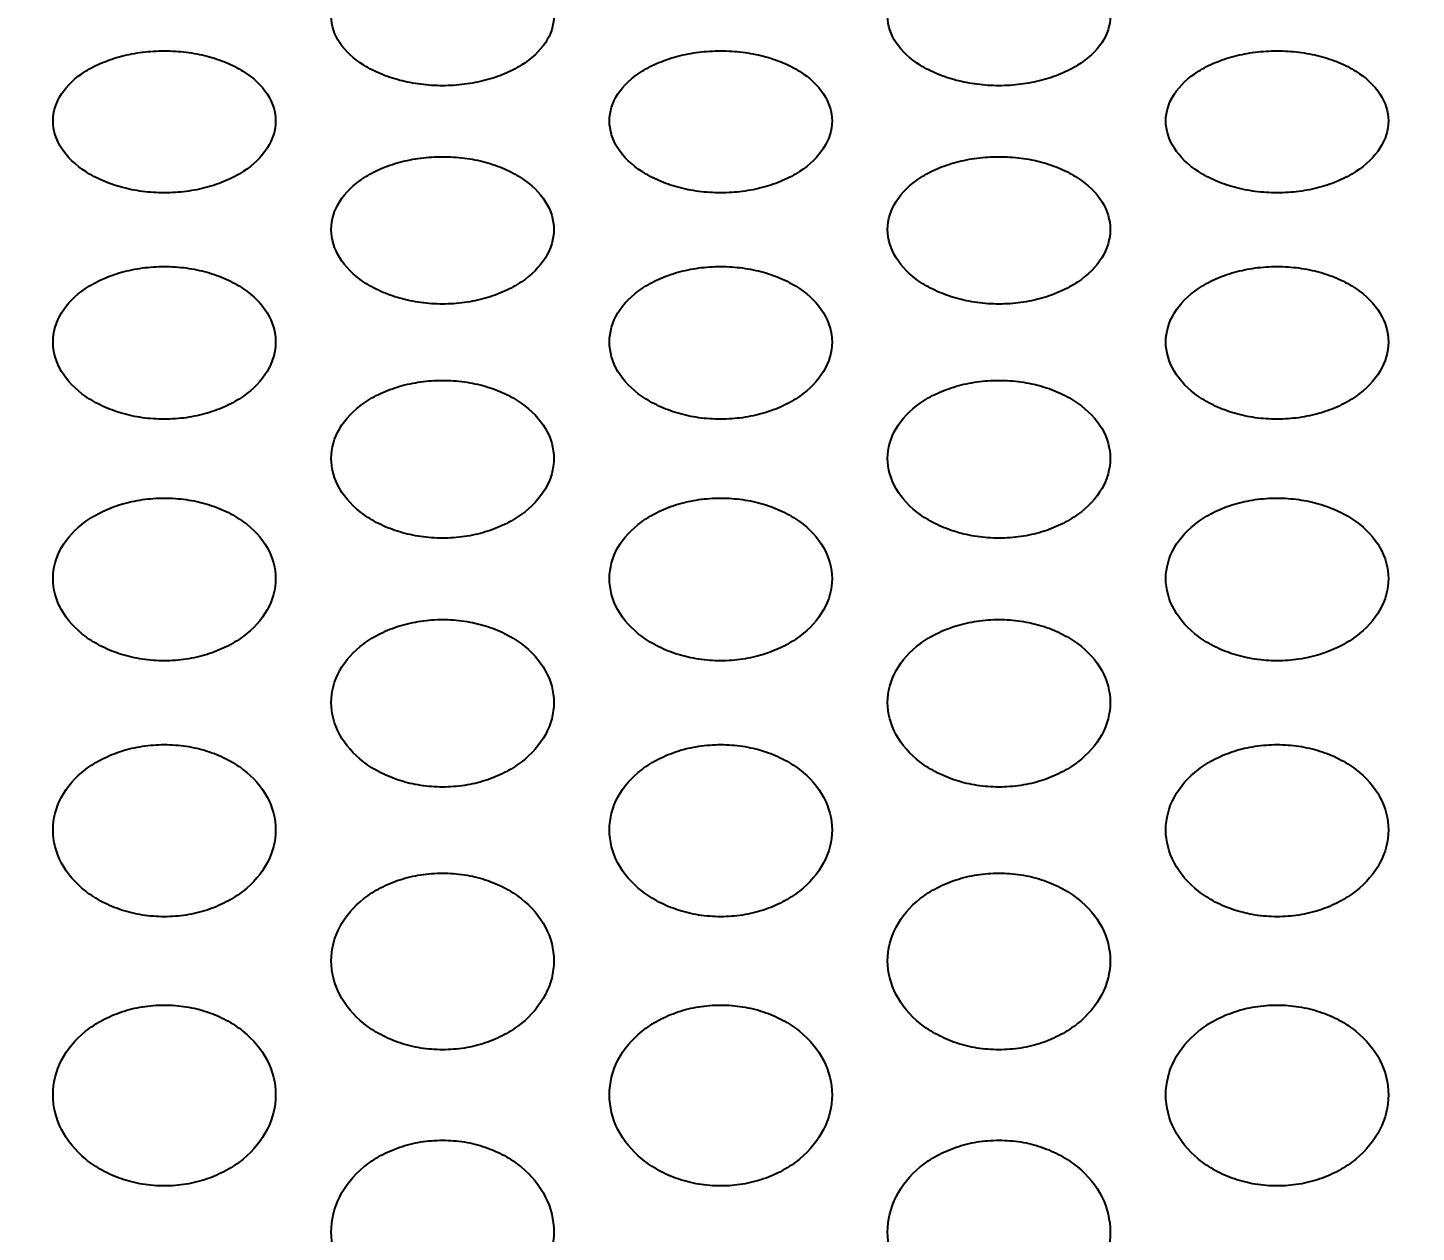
# Model space of a CAD drawing. Header units: millimetres. Extents: x 324 to 7054, y -67 to 2159.
# Drawn here: x 1715.13 to 1765.03, y 1619.9 to 1663.18 of the extents above; entities that cross this region are included whole.
import ezdxf

# ---------------------------------------------------------------- set-up
doc = ezdxf.new("R2010")
doc.units = ezdxf.units.MM
doc.header["$LTSCALE"] = 153.67
doc.header["$PDMODE"] = 3
doc.header["$PDSIZE"] = 8
doc.layers.get('0').update_dxf_attribs({"linetype": 'CONTINUOUS'})
doc.layers.get('Defpoints').update_dxf_attribs({"linetype": 'CONTINUOUS'})
doc.layers.add('02___PRT_ALL_AXES', color=7, linetype='CONTINUOUS')
doc.styles.get("Standard").update_dxf_attribs({"font": 'times.ttf'})
doc.dimstyles.new('DIMSTYLE_1', dxfattribs={"dimtxt": 17.5, "dimasz": 17.5, "dimexe": 1.5, "dimexo": 1, "dimgap": 0.875, "dimtad": 1, "dimdsep": 46, "dimtxsty": 'Standard', "dimblk": '_FILLED', "dimblk1": '_FILLED', "dimblk2": '_FILLED', "dimcen": 0.09, "dimazin": 2, "dimtp": 0.01, "dimtm": 0.01, "dimtfac": 1, "dimtofl": 0, "dimtmove": 0, "dimatfit": 3, "dimldrblk": '_FILLED', "dimfxl": 1, "dimtolj": 1, "dimarcsym": 0})

# ---------------------------------------------------------------- blocks, each defined once
blk = doc.blocks.new('_FILLED')
at = {"color": 0, "linetype": 'ByBlock'}
blk.add_solid([(0, 0), (-1, 0.2143), (-1, -0.2143)], dxfattribs=at)
blk = doc.blocks.new('*D120')
at = {"color": 0, "linetype": 'Continuous', "lineweight": -2}
for p, q in [((1369.035, 1676.977), (1369.035, 1766.5)), ((2043.035, 1646.977), (2043.035, 1766.5)), ((1386.535, 1765), (2025.535, 1765))]:
    blk.add_line(p, q, dxfattribs=at)
at = {"layer": 'Defpoints', "color": 0}
for p in [(2043.035, 1765), (1369.035, 1675.977), (2043.035, 1645.977)]:
    blk.add_point(p, dxfattribs=at)
at = {"color": 0, "linetype": 'ByBlock', "lineweight": -2, "xscale": 17.5, "yscale": 17.5, "zscale": 17.5, "rotation": 180}
blk.add_blockref('_FILLED', (1369.035, 1765), dxfattribs=at)
at = {"color": 0, "linetype": 'ByBlock', "lineweight": -2, "xscale": 17.5, "yscale": 17.5, "zscale": 17.5}
blk.add_blockref('_FILLED', (2043.035, 1765), dxfattribs=at)
at = {"color": 0, "insert": (1725, 1789.208), "char_height": 17.5, "attachment_point": 2, "line_spacing_factor": 0.9}
blk.add_mtext('\\A1;\\A1;675', dxfattribs=at)

msp = doc.modelspace()

# ---------------------------------------------------------------- linework, layer by layer
at = {"layer": '02___PRT_ALL_AXES', "linetype": 'Continuous'}
for points in [[(1730.03476, 1661.09499), (1729.76893, 1661.09521), (1729.24531, 1661.12786), (1728.48961, 1661.27287), (1727.79947, 1661.50473), (1726.98616, 1661.92152), (1726.24385, 1662.61144), (1725.9302, 1663.58186), (1726.24394, 1664.5387), (1726.98437, 1665.20601), (1727.79615, 1665.60518), (1728.48659, 1665.82655), (1729.24381, 1665.96459), (1729.76846, 1665.99559), (1730.03476, 1665.99579)], [(1730.03476, 1665.99579), (1730.30058, 1665.99558), (1730.8242, 1665.9647), (1731.5799, 1665.82724), (1732.27004, 1665.60652), (1733.08335, 1665.20736), (1733.82566, 1664.53946), (1734.13932, 1663.58003), (1733.82557, 1662.61219), (1733.08514, 1661.92292), (1732.27336, 1661.50613), (1731.58292, 1661.27359), (1730.8257, 1661.12798), (1730.30105, 1661.0952), (1730.03476, 1661.09499)], [(1750.03476, 1661.09499), (1749.76893, 1661.09521), (1749.24531, 1661.12786), (1748.48961, 1661.27287), (1747.79947, 1661.50473), (1746.98616, 1661.92152), (1746.24385, 1662.61144), (1745.9302, 1663.58186), (1746.24394, 1664.5387), (1746.98437, 1665.20601), (1747.79615, 1665.60518), (1748.48659, 1665.82655), (1749.24381, 1665.96459), (1749.76846, 1665.99559), (1750.03476, 1665.99579)], [(1750.03476, 1665.99579), (1750.30058, 1665.99558), (1750.8242, 1665.9647), (1751.5799, 1665.82724), (1752.27004, 1665.60652), (1753.08335, 1665.20736), (1753.82566, 1664.53946), (1754.13932, 1663.58003), (1753.82557, 1662.61219), (1753.08514, 1661.92292), (1752.27336, 1661.50613), (1751.58292, 1661.27359), (1750.8257, 1661.12798), (1750.30105, 1661.0952), (1750.03476, 1661.09499)], [(1720.03476, 1657.24477), (1719.76893, 1657.24499), (1719.24531, 1657.27892), (1718.48961, 1657.42959), (1717.79947, 1657.67054), (1716.98616, 1658.10376), (1716.24385, 1658.82108), (1715.9302, 1659.83072), (1716.24394, 1660.82694), (1716.98437, 1661.52218), (1717.79615, 1661.9382), (1718.48659, 1662.16897), (1719.24381, 1662.31288), (1719.76846, 1662.3452), (1720.03476, 1662.34541)], [(1720.03476, 1662.34541), (1720.30058, 1662.3452), (1720.8242, 1662.313), (1721.5799, 1662.16968), (1722.27004, 1661.9396), (1723.08335, 1661.52358), (1723.82566, 1660.82772), (1724.13932, 1659.82882), (1723.82557, 1658.82187), (1723.08514, 1658.10521), (1722.27336, 1657.672), (1721.58292, 1657.43034), (1720.8257, 1657.27904), (1720.30105, 1657.24499), (1720.03476, 1657.24477)], [(1740.03476, 1657.24477), (1739.76893, 1657.24499), (1739.24531, 1657.27892), (1738.48961, 1657.42959), (1737.79947, 1657.67054), (1736.98616, 1658.10376), (1736.24385, 1658.82108), (1735.9302, 1659.83072), (1736.24394, 1660.82694), (1736.98437, 1661.52218), (1737.79615, 1661.9382), (1738.48659, 1662.16897), (1739.24381, 1662.31288), (1739.76846, 1662.3452), (1740.03476, 1662.34541)], [(1740.03476, 1662.34541), (1740.30058, 1662.3452), (1740.8242, 1662.313), (1741.5799, 1662.16968), (1742.27004, 1661.9396), (1743.08335, 1661.52358), (1743.82566, 1660.82772), (1744.13932, 1659.82882), (1743.82557, 1658.82187), (1743.08514, 1658.10521), (1742.27336, 1657.672), (1741.58292, 1657.43034), (1740.8257, 1657.27904), (1740.30105, 1657.24499), (1740.03476, 1657.24477)], [(1760.03476, 1657.24477), (1759.76893, 1657.24499), (1759.24531, 1657.27892), (1758.48961, 1657.42959), (1757.79947, 1657.67054), (1756.98616, 1658.10376), (1756.24385, 1658.82108), (1755.9302, 1659.83072), (1756.24394, 1660.82694), (1756.98437, 1661.52218), (1757.79615, 1661.9382), (1758.48659, 1662.16897), (1759.24381, 1662.31288), (1759.76846, 1662.3452), (1760.03476, 1662.34541)], [(1760.03476, 1662.34541), (1760.30058, 1662.3452), (1760.8242, 1662.313), (1761.5799, 1662.16968), (1762.27004, 1661.9396), (1763.08335, 1661.52358), (1763.82566, 1660.82772), (1764.13932, 1659.82882), (1763.82557, 1658.82187), (1763.08514, 1658.10521), (1762.27336, 1657.672), (1761.58292, 1657.43034), (1760.8257, 1657.27904), (1760.30105, 1657.24499), (1760.03476, 1657.24477)], [(1730.03476, 1653.24913), (1729.76893, 1653.24937), (1729.24531, 1653.28453), (1728.48961, 1653.44072), (1727.79947, 1653.69052), (1726.98616, 1654.13972), (1726.24385, 1654.88374), (1725.9302, 1655.93158), (1726.24394, 1656.96618), (1726.98437, 1657.68865), (1727.79615, 1658.12112), (1728.48659, 1658.36104), (1729.24381, 1658.51069), (1729.76846, 1658.5443), (1730.03476, 1658.54452)], [(1730.03476, 1658.54452), (1730.30058, 1658.5443), (1730.8242, 1658.51081), (1731.5799, 1658.36179), (1732.27004, 1658.12257), (1733.08335, 1657.69011), (1733.82566, 1656.96699), (1734.13932, 1655.9296), (1733.82557, 1654.88456), (1733.08514, 1654.14123), (1732.27336, 1653.69203), (1731.58292, 1653.4415), (1730.8257, 1653.28466), (1730.30105, 1653.24936), (1730.03476, 1653.24913)], [(1750.03476, 1653.24913), (1749.76893, 1653.24937), (1749.24531, 1653.28453), (1748.48961, 1653.44072), (1747.79947, 1653.69052), (1746.98616, 1654.13972), (1746.24385, 1654.88374), (1745.9302, 1655.93158), (1746.24394, 1656.96618), (1746.98437, 1657.68865), (1747.79615, 1658.12112), (1748.48659, 1658.36104), (1749.24381, 1658.51069), (1749.76846, 1658.5443), (1750.03476, 1658.54452)], [(1750.03476, 1658.54452), (1750.30058, 1658.5443), (1750.8242, 1658.51081), (1751.5799, 1658.36179), (1752.27004, 1658.12257), (1753.08335, 1657.69011), (1753.82566, 1656.96699), (1754.13932, 1655.9296), (1753.82557, 1654.88456), (1753.08514, 1654.14123), (1752.27336, 1653.69203), (1751.58292, 1653.4415), (1750.8257, 1653.28466), (1750.30105, 1653.24936), (1750.03476, 1653.24913)], [(1720.03476, 1649.11209), (1719.76893, 1649.11233), (1719.24531, 1649.1487), (1718.48961, 1649.31025), (1717.79947, 1649.56865), (1716.98616, 1650.03338), (1716.24385, 1650.80336), (1715.9302, 1651.88835), (1716.24394, 1652.96029), (1716.98437, 1653.70928), (1717.79615, 1654.15775), (1718.48659, 1654.4066), (1719.24381, 1654.56183), (1719.76846, 1654.5967), (1720.03476, 1654.59692)], [(1720.03476, 1654.59692), (1720.30058, 1654.59669), (1720.8242, 1654.56195), (1721.5799, 1654.40737), (1722.27004, 1654.15925), (1723.08335, 1653.71079), (1723.82566, 1652.96114), (1724.13932, 1651.8863), (1723.82557, 1650.8042), (1723.08514, 1650.03494), (1722.27336, 1649.57021), (1721.58292, 1649.31106), (1720.8257, 1649.14884), (1720.30105, 1649.11233), (1720.03476, 1649.11209)], [(1740.03476, 1649.11209), (1739.76893, 1649.11233), (1739.24531, 1649.1487), (1738.48961, 1649.31025), (1737.79947, 1649.56865), (1736.98616, 1650.03338), (1736.24385, 1650.80336), (1735.9302, 1651.88835), (1736.24394, 1652.96029), (1736.98437, 1653.70928), (1737.79615, 1654.15775), (1738.48659, 1654.4066), (1739.24381, 1654.56183), (1739.76846, 1654.5967), (1740.03476, 1654.59692)], [(1740.03476, 1654.59692), (1740.30058, 1654.59669), (1740.8242, 1654.56195), (1741.5799, 1654.40737), (1742.27004, 1654.15925), (1743.08335, 1653.71079), (1743.82566, 1652.96114), (1744.13932, 1651.8863), (1743.82557, 1650.8042), (1743.08514, 1650.03494), (1742.27336, 1649.57021), (1741.58292, 1649.31106), (1740.8257, 1649.14884), (1740.30105, 1649.11233), (1740.03476, 1649.11209)], [(1760.03476, 1649.11209), (1759.76893, 1649.11233), (1759.24531, 1649.1487), (1758.48961, 1649.31025), (1757.79947, 1649.56865), (1756.98616, 1650.03338), (1756.24385, 1650.80336), (1755.9302, 1651.88835), (1756.24394, 1652.96029), (1756.98437, 1653.70928), (1757.79615, 1654.15775), (1758.48659, 1654.4066), (1759.24381, 1654.56183), (1759.76846, 1654.5967), (1760.03476, 1654.59692)], [(1760.03476, 1654.59692), (1760.30058, 1654.59669), (1760.8242, 1654.56195), (1761.5799, 1654.40737), (1762.27004, 1654.15925), (1763.08335, 1653.71079), (1763.82566, 1652.96114), (1764.13932, 1651.8863), (1763.82557, 1650.8042), (1763.08514, 1650.03494), (1762.27336, 1649.57021), (1761.58292, 1649.31106), (1760.8257, 1649.14884), (1760.30105, 1649.11233), (1760.03476, 1649.11209)], [(1730.03476, 1644.83778), (1729.76893, 1644.83803), (1729.24531, 1644.87557), (1728.48961, 1645.04231), (1727.79947, 1645.30905), (1726.98616, 1645.78886), (1726.24385, 1646.58401), (1725.9302, 1647.70506), (1726.24394, 1648.81328), (1726.98437, 1649.58803), (1727.79615, 1650.05206), (1728.48659, 1650.30958), (1729.24381, 1650.47024), (1729.76846, 1650.50633), (1730.03476, 1650.50656)], [(1730.03476, 1650.50656), (1730.30058, 1650.50632), (1730.8242, 1650.47037), (1731.5799, 1650.31038), (1732.27004, 1650.05362), (1733.08335, 1649.5896), (1733.82566, 1648.81416), (1734.13932, 1647.70295), (1733.82557, 1646.58488), (1733.08514, 1645.79047), (1732.27336, 1645.31067), (1731.58292, 1645.04314), (1730.8257, 1644.8757), (1730.30105, 1644.83803), (1730.03476, 1644.83778)], [(1750.03476, 1644.83778), (1749.76893, 1644.83803), (1749.24531, 1644.87557), (1748.48961, 1645.04231), (1747.79947, 1645.30905), (1746.98616, 1645.78886), (1746.24385, 1646.58401), (1745.9302, 1647.70506), (1746.24394, 1648.81328), (1746.98437, 1649.58803), (1747.79615, 1650.05206), (1748.48659, 1650.30958), (1749.24381, 1650.47024), (1749.76846, 1650.50633), (1750.03476, 1650.50656)], [(1750.03476, 1650.50656), (1750.30058, 1650.50632), (1750.8242, 1650.47037), (1751.5799, 1650.31038), (1752.27004, 1650.05362), (1753.08335, 1649.5896), (1753.82566, 1648.81416), (1754.13932, 1647.70295), (1753.82557, 1646.58488), (1753.08514, 1645.79047), (1752.27336, 1645.31067), (1751.58292, 1645.04314), (1750.8257, 1644.8757), (1750.30105, 1644.83803), (1750.03476, 1644.83778)], [(1720.03476, 1640.43048), (1719.76893, 1640.43074), (1719.24531, 1640.4694), (1718.48961, 1640.64118), (1717.79947, 1640.91599), (1716.98616, 1641.41039), (1716.24385, 1642.22992), (1715.9302, 1643.38592), (1716.24394, 1644.5293), (1716.98437, 1645.32904), (1717.79615, 1645.80816), (1718.48659, 1646.0741), (1719.24381, 1646.24002), (1719.76846, 1646.2773), (1720.03476, 1646.27754)], [(1720.03476, 1646.27754), (1720.30058, 1646.27729), (1720.8242, 1646.24016), (1721.5799, 1646.07492), (1722.27004, 1645.80977), (1723.08335, 1645.33066), (1723.82566, 1644.53021), (1724.13932, 1643.38374), (1723.82557, 1642.23082), (1723.08514, 1641.41205), (1722.27336, 1640.91766), (1721.58292, 1640.64204), (1720.8257, 1640.46955), (1720.30105, 1640.43073), (1720.03476, 1640.43048)], [(1740.03476, 1640.43048), (1739.76893, 1640.43074), (1739.24531, 1640.4694), (1738.48961, 1640.64118), (1737.79947, 1640.91599), (1736.98616, 1641.41039), (1736.24385, 1642.22992), (1735.9302, 1643.38592), (1736.24394, 1644.5293), (1736.98437, 1645.32904), (1737.79615, 1645.80816), (1738.48659, 1646.0741), (1739.24381, 1646.24002), (1739.76846, 1646.2773), (1740.03476, 1646.27754)], [(1740.03476, 1646.27754), (1740.30058, 1646.27729), (1740.8242, 1646.24016), (1741.5799, 1646.07492), (1742.27004, 1645.80977), (1743.08335, 1645.33066), (1743.82566, 1644.53021), (1744.13932, 1643.38374), (1743.82557, 1642.23082), (1743.08514, 1641.41205), (1742.27336, 1640.91766), (1741.58292, 1640.64204), (1740.8257, 1640.46955), (1740.30105, 1640.43073), (1740.03476, 1640.43048)], [(1760.03476, 1640.43048), (1759.76893, 1640.43074), (1759.24531, 1640.4694), (1758.48961, 1640.64118), (1757.79947, 1640.91599), (1756.98616, 1641.41039), (1756.24385, 1642.22992), (1755.9302, 1643.38592), (1756.24394, 1644.5293), (1756.98437, 1645.32904), (1757.79615, 1645.80816), (1758.48659, 1646.0741), (1759.24381, 1646.24002), (1759.76846, 1646.2773), (1760.03476, 1646.27754)], [(1760.03476, 1646.27754), (1760.30058, 1646.27729), (1760.8242, 1646.24016), (1761.5799, 1646.07492), (1762.27004, 1645.80977), (1763.08335, 1645.33066), (1763.82566, 1644.53021), (1764.13932, 1643.38374), (1763.82557, 1642.23082), (1763.08514, 1641.41205), (1762.27336, 1640.91766), (1761.58292, 1640.64204), (1760.8257, 1640.46955), (1760.30105, 1640.43073), (1760.03476, 1640.43048)], [(1730.03476, 1635.8946), (1729.76893, 1635.89487), (1729.24531, 1635.93462), (1728.48961, 1636.11126), (1727.79947, 1636.39387), (1726.98616, 1636.90236), (1726.24385, 1637.74546), (1725.9302, 1638.93524), (1726.24394, 1640.11264), (1726.98437, 1640.93657), (1727.79615, 1641.4303), (1728.48659, 1641.70439), (1729.24381, 1641.87541), (1729.76846, 1641.91384), (1730.03476, 1641.91409)], [(1730.03476, 1641.91409), (1730.30058, 1641.91383), (1730.8242, 1641.87555), (1731.5799, 1641.70524), (1732.27004, 1641.43196), (1733.08335, 1640.93823), (1733.82566, 1640.11357), (1734.13932, 1638.933), (1733.82557, 1637.74638), (1733.08514, 1636.90407), (1732.27336, 1636.39558), (1731.58292, 1636.11214), (1730.8257, 1635.93477), (1730.30105, 1635.89486), (1730.03476, 1635.8946)], [(1750.03476, 1635.8946), (1749.76893, 1635.89487), (1749.24531, 1635.93462), (1748.48961, 1636.11126), (1747.79947, 1636.39387), (1746.98616, 1636.90236), (1746.24385, 1637.74546), (1745.9302, 1638.93524), (1746.24394, 1640.11264), (1746.98437, 1640.93657), (1747.79615, 1641.4303), (1748.48659, 1641.70439), (1749.24381, 1641.87541), (1749.76846, 1641.91384), (1750.03476, 1641.91409)], [(1750.03476, 1641.91409), (1750.30058, 1641.91383), (1750.8242, 1641.87555), (1751.5799, 1641.70524), (1752.27004, 1641.43196), (1753.08335, 1640.93823), (1753.82566, 1640.11357), (1754.13932, 1638.933), (1753.82557, 1637.74638), (1753.08514, 1636.90407), (1752.27336, 1636.39558), (1751.58292, 1636.11214), (1750.8257, 1635.93477), (1750.30105, 1635.89486), (1750.03476, 1635.8946)], [(1720.03476, 1631.23468), (1719.76893, 1631.23496), (1719.24531, 1631.27577), (1718.48961, 1631.45708), (1717.79947, 1631.74721), (1716.98616, 1632.26928), (1716.24385, 1633.1351), (1715.9302, 1634.35748), (1716.24394, 1635.56773), (1716.98437, 1636.41501), (1717.79615, 1636.92286), (1718.48659, 1637.20482), (1719.24381, 1637.38078), (1719.76846, 1637.42031), (1720.03476, 1637.42057)], [(1720.03476, 1637.42057), (1720.30058, 1637.42031), (1720.8242, 1637.38092), (1721.5799, 1637.2057), (1722.27004, 1636.92457), (1723.08335, 1636.41672), (1723.82566, 1635.56868), (1724.13932, 1634.35517), (1723.82557, 1633.13605), (1723.08514, 1632.27104), (1722.27336, 1631.74896), (1721.58292, 1631.45799), (1720.8257, 1631.27592), (1720.30105, 1631.23495), (1720.03476, 1631.23468)], [(1740.03476, 1631.23468), (1739.76893, 1631.23496), (1739.24531, 1631.27577), (1738.48961, 1631.45708), (1737.79947, 1631.74721), (1736.98616, 1632.26928), (1736.24385, 1633.1351), (1735.9302, 1634.35748), (1736.24394, 1635.56773), (1736.98437, 1636.41501), (1737.79615, 1636.92286), (1738.48659, 1637.20482), (1739.24381, 1637.38078), (1739.76846, 1637.42031), (1740.03476, 1637.42057)], [(1740.03476, 1637.42057), (1740.30058, 1637.42031), (1740.8242, 1637.38092), (1741.5799, 1637.2057), (1742.27004, 1636.92457), (1743.08335, 1636.41672), (1743.82566, 1635.56868), (1744.13932, 1634.35517), (1743.82557, 1633.13605), (1743.08514, 1632.27104), (1742.27336, 1631.74896), (1741.58292, 1631.45799), (1740.8257, 1631.27592), (1740.30105, 1631.23495), (1740.03476, 1631.23468)], [(1760.03476, 1631.23468), (1759.76893, 1631.23496), (1759.24531, 1631.27577), (1758.48961, 1631.45708), (1757.79947, 1631.74721), (1756.98616, 1632.26928), (1756.24385, 1633.1351), (1755.9302, 1634.35748), (1756.24394, 1635.56773), (1756.98437, 1636.41501), (1757.79615, 1636.92286), (1758.48659, 1637.20482), (1759.24381, 1637.38078), (1759.76846, 1637.42031), (1760.03476, 1637.42057)], [(1760.03476, 1637.42057), (1760.30058, 1637.42031), (1760.8242, 1637.38092), (1761.5799, 1637.2057), (1762.27004, 1636.92457), (1763.08335, 1636.41672), (1763.82566, 1635.56868), (1764.13932, 1634.35517), (1763.82557, 1633.13605), (1763.08514, 1632.27104), (1762.27336, 1631.74896), (1761.58292, 1631.45799), (1760.8257, 1631.27592), (1760.30105, 1631.23495), (1760.03476, 1631.23468)], [(1730.03476, 1626.45539), (1729.76893, 1626.45567), (1729.24531, 1626.49749), (1728.48961, 1626.68331), (1727.79947, 1626.98066), (1726.98616, 1627.5158), (1726.24385, 1628.40347), (1725.9302, 1629.65722), (1726.24394, 1630.8991), (1726.98437, 1631.7689), (1727.79615, 1632.29035), (1728.48659, 1632.57991), (1729.24381, 1632.76062), (1729.76846, 1632.80122), (1730.03476, 1632.80149)], [(1730.03476, 1632.80149), (1730.30058, 1632.80122), (1730.8242, 1632.76077), (1731.5799, 1632.58081), (1732.27004, 1632.29211), (1733.08335, 1631.77065), (1733.82566, 1630.90007), (1734.13932, 1629.65486), (1733.82557, 1628.40445), (1733.08514, 1627.5176), (1732.27336, 1626.98246), (1731.58292, 1626.68424), (1730.8257, 1626.49765), (1730.30105, 1626.45567), (1730.03476, 1626.45539)], [(1750.03476, 1626.45539), (1749.76893, 1626.45567), (1749.24531, 1626.49749), (1748.48961, 1626.68331), (1747.79947, 1626.98066), (1746.98616, 1627.5158), (1746.24385, 1628.40347), (1745.9302, 1629.65722), (1746.24394, 1630.8991), (1746.98437, 1631.7689), (1747.79615, 1632.29035), (1748.48659, 1632.57991), (1749.24381, 1632.76062), (1749.76846, 1632.80122), (1750.03476, 1632.80149)], [(1750.03476, 1632.80149), (1750.30058, 1632.80122), (1750.8242, 1632.76077), (1751.5799, 1632.58081), (1752.27004, 1632.29211), (1753.08335, 1631.77065), (1753.82566, 1630.90007), (1754.13932, 1629.65486), (1753.82557, 1628.40445), (1753.08514, 1627.5176), (1752.27336, 1626.98246), (1751.58292, 1626.68424), (1750.8257, 1626.49765), (1750.30105, 1626.45567), (1750.03476, 1626.45539)], [(1720.03476, 1621.56151), (1719.76893, 1621.5618), (1719.24531, 1621.60459), (1718.48961, 1621.79472), (1717.79947, 1622.099), (1716.98616, 1622.64666), (1716.24385, 1623.5553), (1715.9302, 1624.83917), (1716.24394, 1626.11143), (1716.98437, 1627.00287), (1717.79615, 1627.53742), (1718.48659, 1627.83427), (1719.24381, 1628.01956), (1719.76846, 1628.06119), (1720.03476, 1628.06146)], [(1720.03476, 1628.06146), (1720.30058, 1628.06118), (1720.8242, 1628.01971), (1721.5799, 1627.8352), (1722.27004, 1627.53921), (1723.08335, 1627.00467), (1723.82566, 1626.11243), (1724.13932, 1624.83674), (1723.82557, 1623.5563), (1723.08514, 1622.6485), (1722.27336, 1622.10084), (1721.58292, 1621.79567), (1720.8257, 1621.60475), (1720.30105, 1621.56179), (1720.03476, 1621.56151)], [(1740.03476, 1621.56151), (1739.76893, 1621.5618), (1739.24531, 1621.60459), (1738.48961, 1621.79472), (1737.79947, 1622.099), (1736.98616, 1622.64666), (1736.24385, 1623.5553), (1735.9302, 1624.83917), (1736.24394, 1626.11143), (1736.98437, 1627.00287), (1737.79615, 1627.53742), (1738.48659, 1627.83427), (1739.24381, 1628.01956), (1739.76846, 1628.06119), (1740.03476, 1628.06146)], [(1740.03476, 1628.06146), (1740.30058, 1628.06118), (1740.8242, 1628.01971), (1741.5799, 1627.8352), (1742.27004, 1627.53921), (1743.08335, 1627.00467), (1743.82566, 1626.11243), (1744.13932, 1624.83674), (1743.82557, 1623.5563), (1743.08514, 1622.6485), (1742.27336, 1622.10084), (1741.58292, 1621.79567), (1740.8257, 1621.60475), (1740.30105, 1621.56179), (1740.03476, 1621.56151)], [(1760.03476, 1621.56151), (1759.76893, 1621.5618), (1759.24531, 1621.60459), (1758.48961, 1621.79472), (1757.79947, 1622.099), (1756.98616, 1622.64666), (1756.24385, 1623.5553), (1755.9302, 1624.83917), (1756.24394, 1626.11143), (1756.98437, 1627.00287), (1757.79615, 1627.53742), (1758.48659, 1627.83427), (1759.24381, 1628.01956), (1759.76846, 1628.06119), (1760.03476, 1628.06146)], [(1760.03476, 1628.06146), (1760.30058, 1628.06118), (1760.8242, 1628.01971), (1761.5799, 1627.8352), (1762.27004, 1627.53921), (1763.08335, 1627.00467), (1763.82566, 1626.11243), (1764.13932, 1624.83674), (1763.82557, 1623.5563), (1763.08514, 1622.6485), (1762.27336, 1622.10084), (1761.58292, 1621.79567), (1760.8257, 1621.60475), (1760.30105, 1621.56179), (1760.03476, 1621.56151)], [(1730.03476, 1616.55794), (1729.76893, 1616.55823), (1729.24531, 1616.60195), (1728.48961, 1616.7962), (1727.79947, 1617.1071), (1726.98616, 1617.66675), (1726.24385, 1618.59544), (1725.9302, 1619.90814), (1726.24394, 1621.20951), (1726.98437, 1622.12171), (1727.79615, 1622.66881), (1728.48659, 1622.97267), (1729.24381, 1623.16234), (1729.76846, 1623.20496), (1730.03476, 1623.20524)], [(1730.03476, 1623.20524), (1730.30058, 1623.20495), (1730.8242, 1623.1625), (1731.5799, 1622.97361), (1732.27004, 1622.67065), (1733.08335, 1622.12355), (1733.82566, 1621.21054), (1734.13932, 1619.90566), (1733.82557, 1618.59646), (1733.08514, 1617.66863), (1732.27336, 1617.10899), (1731.58292, 1616.79717), (1730.8257, 1616.60211), (1730.30105, 1616.55823), (1730.03476, 1616.55794)], [(1750.03476, 1616.55794), (1749.76893, 1616.55823), (1749.24531, 1616.60195), (1748.48961, 1616.7962), (1747.79947, 1617.1071), (1746.98616, 1617.66675), (1746.24385, 1618.59544), (1745.9302, 1619.90814), (1746.24394, 1621.20951), (1746.98437, 1622.12171), (1747.79615, 1622.66881), (1748.48659, 1622.97267), (1749.24381, 1623.16234), (1749.76846, 1623.20496), (1750.03476, 1623.20524)], [(1750.03476, 1623.20524), (1750.30058, 1623.20495), (1750.8242, 1623.1625), (1751.5799, 1622.97361), (1752.27004, 1622.67065), (1753.08335, 1622.12355), (1753.82566, 1621.21054), (1754.13932, 1619.90566), (1753.82557, 1618.59646), (1753.08514, 1617.66863), (1752.27336, 1617.10899), (1751.58292, 1616.79717), (1750.8257, 1616.60211), (1750.30105, 1616.55823), (1750.03476, 1616.55794)]]:
    msp.add_open_spline(points, degree=3, knots=[0, 0, 0, 0, 0.0625, 0.125, 0.1875, 0.25, 0.375, 0.5, 0.625, 0.75, 0.8125, 0.875, 0.9375, 1, 1, 1, 1], dxfattribs=at)

# ---------------------------------------------------------------- dimensions: what is measured, and where the dimension line sits
at = {"linetype": 'Continuous'}
dim = msp.add_linear_dim(base=(2043.03476, 1765), p1=(1369.03476, 1675.97699), p2=(2043.03476, 1645.97699), text='\\A1;675', dimstyle='DIMSTYLE_1', override={"dimtxsty": 'Standard'}, dxfattribs=at)
dim.commit()
dim.dimension.update_dxf_attribs({"geometry": '*D120', "text_midpoint": (1725, 1765), "dimtype": 160})

doc.saveas('drawing.dxf')
